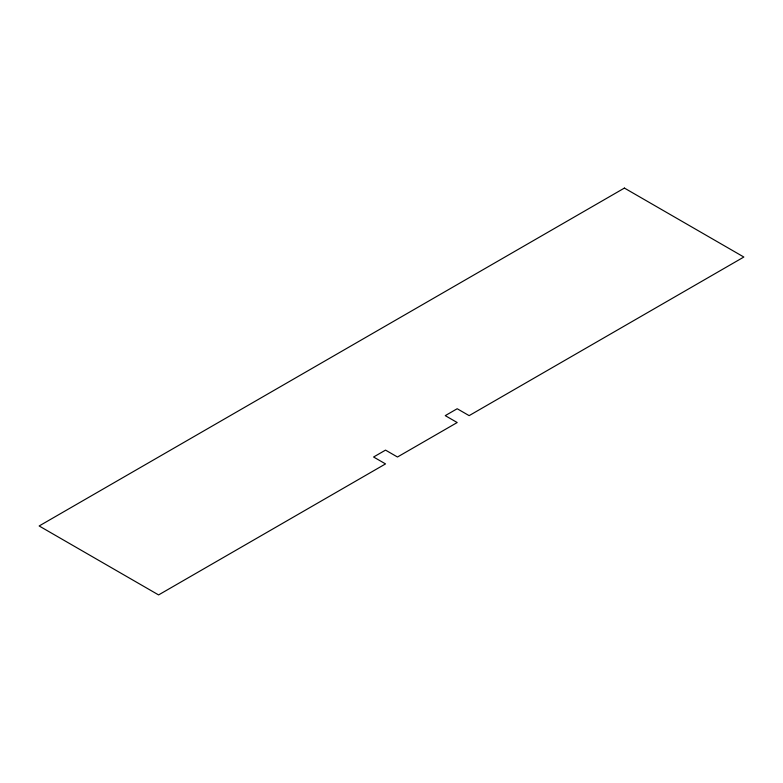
<?xml version="1.0" encoding="UTF-8"?>
<svg xmlns="http://www.w3.org/2000/svg" width="783" height="783" viewBox="0 0 783 783"><rect width="100%" height="100%" fill="white"/><g stroke="black" fill="none" stroke-linecap="round" stroke-linejoin="round"><path stroke-width="1.17" d="M624.413 188.077L39.15 525.97L158.587 594.923L385.53 463.908L373.579 457.008L385.53 450.117L397.47 457.008L457.194 422.536L445.253 415.636L457.194 408.736L469.134 415.636L743.85 257.03L624.413 188.077"/></g></svg>
